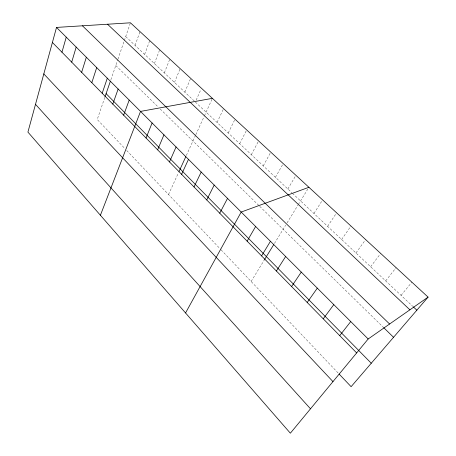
<?xml version="1.0" encoding="UTF-8"?>
<svg xmlns="http://www.w3.org/2000/svg" width="456" height="456" viewBox="0 0 456 456"><rect width="100%" height="100%" fill="white"/><g stroke="black" fill="none" stroke-linecap="round" stroke-linejoin="round"><path stroke-width="0.34" stroke-dasharray="2.28 1.71" d="M104.812 97.407L97.236 119.472L124.762 148.445M110.876 79.76L117.716 59.839M117.933 59.206L124.129 41.171M124.351 40.516L130.439 22.8M135.09 45.412L139.998 31.612M144.66 54.401L149.745 40.595M154.413 63.566L159.68 49.755M164.348 72.903L169.814 59.092M174.483 82.428L180.143 68.611M184.817 92.14L190.682 78.324M196.183 100.155L200.879 89.484M168.538 194.518L178.49 172.693M186.333 155.496L195.516 135.358M195.801 134.731L204.145 116.44M204.425 115.83L212.399 98.336M217.073 122.453L223.594 108.653M228.262 132.97L235.022 119.187M239.691 143.703L246.69 129.943M251.353 154.664L258.603 140.921M263.266 165.859L270.779 152.139M275.43 177.293L283.216 163.601M287.856 188.972L295.921 175.315M251.131 281.449L264.526 259.618M274.449 243.441L285.633 225.23M287.046 222.916L297.962 205.137M298.332 204.533L308.911 187.285M313.933 213.476L322.603 199.905M327.619 226.336L336.613 212.815M341.624 239.497L350.955 226.033M355.959 252.972L365.644 239.565M370.637 266.76L380.686 253.428M385.668 280.89L396.093 267.632M401.063 295.357L411.888 282.19M125.702 36.583L194.353 101.095M195.356 102.041L291.92 192.791M292.427 193.27L412.771 306.358M115.767 65.51L158.255 107.08M160.198 108.984L259.196 205.838M259.692 206.323L383.097 327.06M126.722 150.508L220.596 249.312M221.08 249.825L338.614 373.532"/><path stroke-width="0.68" d="M56.515 27.423L27.919 132.097L290.358 433.2L368.169 338.99L428.081 297.112L130.439 22.8L56.515 27.423L368.169 338.99M61.953 52.206L66.245 37.153M71.7 62.153L76.186 47.093M81.647 72.304L86.338 57.239M91.81 82.678L96.706 67.608M102.19 93.269L107.302 78.198M105.028 96.78L110.415 81.1M112.797 104.088L118.132 89.028M123.633 115.151L129.202 100.092M100.405 215.26L140.528 111.412L212.399 98.336M146.04 138.014L152.105 122.989M157.628 149.836L163.949 134.833M169.478 161.926L176.073 146.952M179.06 171.45L185.769 156.739M181.602 174.3L188.482 159.355M194.017 186.96L201.187 172.06M206.722 199.927L214.2 185.068M219.729 213.203L227.533 198.394M185.552 312.947L241.195 212.051L308.911 187.285M247.135 241.167L255.628 226.484M261.573 255.901L270.442 241.292M264.526 259.618L273.708 244.655M276.387 271.018L285.65 256.494M291.595 286.533L301.262 272.107M307.207 302.465L317.308 288.146M323.247 318.829L333.792 304.625M339.726 335.639L350.738 321.565M428.081 297.112L351.114 386.682L339.093 374.04M413.278 306.837L416.847 310.188M107.536 24.231L409.893 309.823M82.45 25.804L389.595 324.017M383.593 327.55L393.556 337.292M106.105 93.651L371.264 363.232M52.406 42.465L356.66 352.921M43.816 73.906L332.971 381.609M35.505 104.321L310.502 408.81"/></g></svg>
